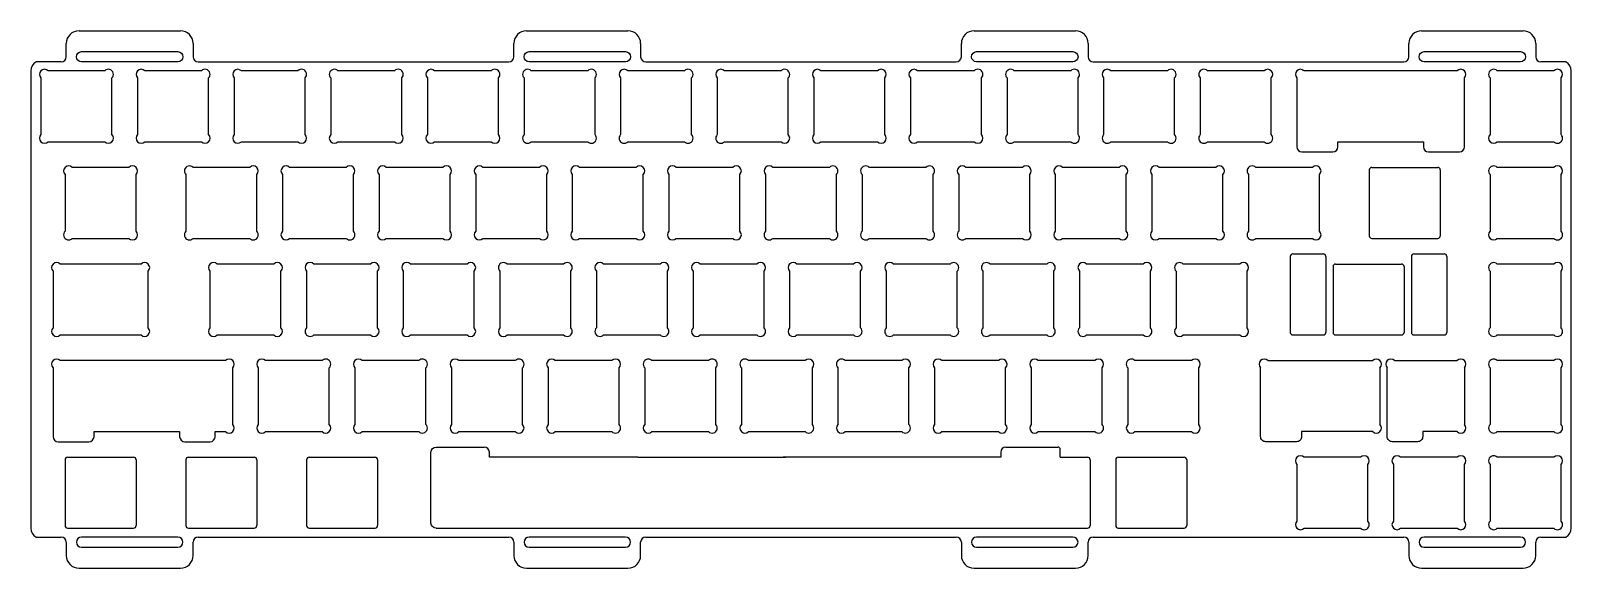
# Model space of a CAD drawing. Header units: millimetres. Extents: x -1757 to 335, y -1425 to 147.
# Drawn here: x 31.7 to 335.4, y 40.7 to 146.7 of the extents above; entities outside this region: 2.
import ezdxf

# ---------------------------------------------------------------- set-up
doc = ezdxf.new("R2010")
doc.units = ezdxf.units.MM
doc.header["$MEASUREMENT"] = 0

msp = doc.modelspace()

# ---------------------------------------------------------------- linework, layer by layer
for p, q in [((41.2, 146.71), (61.2, 146.71)), ((129.45, 146.71), (149.45, 146.71)), ((217.7, 146.71), (237.7, 146.71)), ((305.95, 146.71), (325.95, 146.71)), ((38.7, 141.57), (38.7, 144.21)), ((126.95, 141.6), (126.95, 144.21)), ((215.2, 141.6), (215.2, 144.21)), ((303.45, 141.6), (303.45, 144.21)), ((37.7, 140.57), (32.7, 140.56)), ((64.7, 140.6), (125.95, 140.6)), ((152.95, 140.6), (214.2, 140.6)), ((241.2, 140.6), (302.45, 140.6)), ((334.44, 140.56), (329.44, 140.57)), ((31.7, 138.82), (31.7, 48.62)), ((281.35, 137.41), (281.35, 123.82)), ((312.98, 138.82), (282.76, 138.82)), ((314.4, 123.82), (314.4, 137.41)), ((335.45, 48.62), (335.45, 138.82)), ((289.43, 123.82), (289.43, 124.82)), ((289.43, 124.82), (306.31, 124.82)), ((306.31, 124.82), (306.31, 123.82)), ((282.35, 122.82), (288.43, 122.82)), ((307.31, 122.82), (313.4, 122.82)), ((295.63, 119.27), (295.63, 106.27)), ((296.13, 119.77), (309.13, 119.77)), ((309.63, 119.27), (309.63, 106.27)), ((296.13, 105.77), (309.13, 105.77)), ((53.43, 100.72), (37.49, 100.72)), ((280.05, 102.22), (280.05, 87.22)), ((280.55, 102.72), (286.55, 102.72)), ((287.05, 102.22), (287.05, 87.22)), ((288.99, 100.72), (301.99, 100.72)), ((303.93, 102.22), (303.93, 87.22)), ((304.43, 102.72), (310.43, 102.72)), ((310.93, 102.22), (310.93, 87.22)), ((36.08, 99.31), (36.08, 88.13)), ((54.84, 88.13), (54.84, 99.31)), ((288.49, 100.22), (288.49, 87.22)), ((302.49, 100.22), (302.49, 87.22)), ((37.49, 86.72), (53.43, 86.72)), ((280.55, 86.72), (286.55, 86.72)), ((288.99, 86.72), (301.99, 86.72)), ((304.43, 86.72), (310.43, 86.72)), ((36.08, 80.26), (36.08, 66.67)), ((70.09, 81.67), (37.49, 81.67)), ((71.51, 69.08), (71.51, 80.26)), ((44.16, 66.67), (44.16, 67.67)), ((44.16, 67.67), (61.04, 67.67)), ((61.04, 67.67), (61.04, 66.67)), ((68.04, 66.67), (68.04, 67.67)), ((68.04, 67.67), (70.09, 67.67)), ((37.08, 65.67), (43.16, 65.67)), ((62.04, 65.67), (67.04, 65.67)), ((111.6, 64.62), (121.12, 64.62)), ((38.46, 62.12), (38.46, 49.12)), ((38.96, 62.62), (51.96, 62.62)), ((52.46, 62.12), (52.46, 49.12)), ((62.27, 62.12), (62.27, 49.12)), ((62.77, 62.62), (75.77, 62.62)), ((76.27, 62.12), (76.27, 49.12)), ((86.08, 62.12), (86.08, 49.12)), ((86.58, 62.62), (99.58, 62.62)), ((100.08, 62.12), (100.08, 49.12)), ((167.55, 62.62), (180.55, 62.62)), ((245.63, 62.12), (245.63, 49.12)), ((246.13, 62.62), (259.13, 62.62)), ((259.63, 62.12), (259.63, 49.12)), ((38.96, 48.62), (51.96, 48.62)), ((62.77, 48.62), (75.77, 48.62)), ((86.58, 48.62), (99.58, 48.62)), ((111.6, 48.62), (119.9, 48.62)), ((119.9, 48.62), (239.58, 48.62)), ((246.13, 48.62), (259.13, 48.62)), ((32.7, 46.88), (37.7, 46.87)), ((38.7, 45.87), (38.7, 43.23)), ((63.7, 43.23), (63.7, 45.85)), ((64.7, 46.85), (125.95, 46.85)), ((126.95, 45.85), (126.95, 43.23)), ((151.95, 43.23), (151.95, 45.85)), ((152.95, 46.85), (214.2, 46.85)), ((215.2, 45.85), (215.2, 43.23)), ((240.2, 43.23), (240.2, 45.85)), ((241.2, 46.85), (302.45, 46.85)), ((303.45, 45.85), (303.45, 43.23)), ((328.45, 43.23), (328.45, 45.87)), ((329.44, 46.87), (334.44, 46.88)), ((41.2, 40.73), (61.2, 40.73)), ((129.45, 40.73), (149.45, 40.73)), ((217.7, 40.73), (237.7, 40.73)), ((305.95, 40.73), (325.95, 40.73))]:
    msp.add_line(p, q)
at = {"linetype": 'Continuous'}
for p, q in [((63.7, 144.21), (63.7, 141.6)), ((151.95, 144.21), (151.95, 141.6)), ((240.2, 144.21), (240.2, 141.6)), ((328.45, 144.21), (328.45, 141.57)), ((223.97, 64.62), (234.2, 64.62))]:
    msp.add_line(p, q, dxfattribs=at)
at = {"color": 7, "linetype": 'Continuous', "lineweight": 25}
for p, q in [((234.7, 62.62), (234.7, 64.12)), ((110.6, 49.62), (110.6, 63.62)), ((122.12, 62.62), (122.12, 63.62)), ((151.38, 62.62), (122.12, 62.62)), ((151.38, 62.62), (156.14, 62.62)), ((156.14, 62.62), (180.04, 62.62)), ((222.97, 62.62), (180.04, 62.62)), ((222.97, 63.62), (222.97, 62.62)), ((234.7, 62.62), (240.08, 62.62)), ((240.58, 62.12), (240.58, 49.12)), ((239.58, 48.62), (240.08, 48.62))]:
    msp.add_line(p, q, dxfattribs=at)
for points in [[(41.7, 140.6, -1), (41.7, 142.6), (60.7, 142.6, -1), (60.7, 140.6)], [(129.95, 140.6, -1), (129.95, 142.6), (148.95, 142.6, -1), (148.95, 140.6)], [(218.2, 140.6, -1), (218.2, 142.6), (237.2, 142.6, -1), (237.2, 140.6)], [(306.45, 140.6, -1), (306.45, 142.6), (325.45, 142.6, -1), (325.45, 140.6)], [(41.7, 46.85, 1), (41.7, 44.85), (60.7, 44.85, 1), (60.7, 46.85)], [(129.95, 46.85, 1), (129.95, 44.85), (148.95, 44.85, 1), (148.95, 46.85)], [(218.2, 46.85, 1), (218.2, 44.85), (237.2, 44.85, 1), (237.2, 46.85)], [(306.45, 46.85, 1), (306.45, 44.85), (325.45, 44.85, 1), (325.45, 46.85)]]:
    msp.add_lwpolyline(points, format="xyb", close=True)
at = {"linetype": 'Continuous'}
for points in [[(35.11, 124.82), (46.28, 124.82, 1), (47.7, 126.23), (47.7, 137.41, 1), (46.28, 138.82), (35.11, 138.82, 1), (33.7, 137.41), (33.7, 126.23, 1)], [(54.16, 124.82), (65.33, 124.82, 1), (66.75, 126.23), (66.75, 137.41, 1), (65.33, 138.82), (54.16, 138.82, 1), (52.75, 137.41), (52.75, 126.23, 1)], [(73.21, 124.82), (84.38, 124.82, 1), (85.8, 126.23), (85.8, 137.41, 1), (84.38, 138.82), (73.21, 138.82, 1), (71.8, 137.41), (71.8, 126.23, 1)], [(92.26, 124.82), (103.43, 124.82, 1), (104.85, 126.23), (104.85, 137.41, 1), (103.43, 138.82), (92.26, 138.82, 1), (90.85, 137.41), (90.85, 126.23, 1)], [(111.31, 124.82), (122.48, 124.82, 1), (123.9, 126.23), (123.9, 137.41, 1), (122.48, 138.82), (111.31, 138.82, 1), (109.9, 137.41), (109.9, 126.23, 1)], [(130.36, 124.82), (141.53, 124.82, 1), (142.95, 126.23), (142.95, 137.41, 1), (141.53, 138.82), (130.36, 138.82, 1), (128.95, 137.41), (128.95, 126.23, 1)], [(149.41, 124.82), (160.58, 124.82, 1), (162, 126.23), (162, 137.41, 1), (160.58, 138.82), (149.41, 138.82, 1), (148, 137.41), (148, 126.23, 1)], [(168.46, 124.82), (179.63, 124.82, 1), (181.05, 126.23), (181.05, 137.41, 1), (179.63, 138.82), (168.46, 138.82, 1), (167.05, 137.41), (167.05, 126.23, 1)], [(187.51, 124.82), (198.68, 124.82, 1), (200.1, 126.23), (200.1, 137.41, 1), (198.68, 138.82), (187.51, 138.82, 1), (186.1, 137.41), (186.1, 126.23, 1)], [(206.56, 124.82), (217.73, 124.82, 1), (219.15, 126.23), (219.15, 137.41, 1), (217.73, 138.82), (206.56, 138.82, 1), (205.15, 137.41), (205.15, 126.23, 1)], [(225.61, 124.82), (236.78, 124.82, 1), (238.2, 126.23), (238.2, 137.41, 1), (236.78, 138.82), (225.61, 138.82, 1), (224.2, 137.41), (224.2, 126.23, 1)], [(244.66, 124.82), (255.83, 124.82, 1), (257.25, 126.23), (257.25, 137.41, 1), (255.83, 138.82), (244.66, 138.82, 1), (243.25, 137.41), (243.25, 126.23, 1)], [(263.71, 124.82), (274.88, 124.82, 1), (276.3, 126.23), (276.3, 137.41, 1), (274.88, 138.82), (263.71, 138.82, 1), (262.3, 137.41), (262.3, 126.23, 1)], [(320.86, 124.82), (332.03, 124.82, 1), (333.45, 126.23), (333.45, 137.41, 1), (332.03, 138.82), (320.86, 138.82, 1), (319.45, 137.41), (319.45, 126.23, 1)], [(39.87, 105.77), (51.04, 105.77, 1), (52.46, 107.18), (52.46, 118.36, 1), (51.04, 119.77), (39.87, 119.77, 1), (38.46, 118.36), (38.46, 107.18, 1)], [(63.69, 105.77), (74.86, 105.77, 1), (76.27, 107.18), (76.27, 118.36, 1), (74.86, 119.77), (63.69, 119.77, 1), (62.27, 118.36), (62.27, 107.18, 1)], [(82.74, 105.77), (93.91, 105.77, 1), (95.32, 107.18), (95.32, 118.36, 1), (93.91, 119.77), (82.74, 119.77, 1), (81.32, 118.36), (81.32, 107.18, 1)], [(101.79, 105.77), (112.96, 105.77, 1), (114.37, 107.18), (114.37, 118.36, 1), (112.96, 119.77), (101.79, 119.77, 1), (100.37, 118.36), (100.37, 107.18, 1)], [(120.84, 105.77), (132.01, 105.77, 1), (133.42, 107.18), (133.42, 118.36, 1), (132.01, 119.77), (120.84, 119.77, 1), (119.42, 118.36), (119.42, 107.18, 1)], [(139.89, 105.77), (151.06, 105.77, 1), (152.47, 107.18), (152.47, 118.36, 1), (151.06, 119.77), (139.89, 119.77, 1), (138.47, 118.36), (138.47, 107.18, 1)], [(158.94, 105.77), (170.11, 105.77, 1), (171.52, 107.18), (171.52, 118.36, 1), (170.11, 119.77), (158.94, 119.77, 1), (157.52, 118.36), (157.52, 107.18, 1)], [(177.99, 105.77), (189.16, 105.77, 1), (190.57, 107.18), (190.57, 118.36, 1), (189.16, 119.77), (177.99, 119.77, 1), (176.57, 118.36), (176.57, 107.18, 1)], [(197.04, 105.77), (208.21, 105.77, 1), (209.62, 107.18), (209.62, 118.36, 1), (208.21, 119.77), (197.04, 119.77, 1), (195.62, 118.36), (195.62, 107.18, 1)], [(216.09, 105.77), (227.26, 105.77, 1), (228.67, 107.18), (228.67, 118.36, 1), (227.26, 119.77), (216.09, 119.77, 1), (214.67, 118.36), (214.67, 107.18, 1)], [(235.14, 105.77), (246.31, 105.77, 1), (247.72, 107.18), (247.72, 118.36, 1), (246.31, 119.77), (235.14, 119.77, 1), (233.72, 118.36), (233.72, 107.18, 1)], [(254.19, 105.77), (265.36, 105.77, 1), (266.77, 107.18), (266.77, 118.36, 1), (265.36, 119.77), (254.19, 119.77, 1), (252.77, 118.36), (252.77, 107.18, 1)], [(273.24, 105.77), (284.41, 105.77, 1), (285.82, 107.18), (285.82, 118.36, 1), (284.41, 119.77), (273.24, 119.77, 1), (271.82, 118.36), (271.82, 107.18, 1)], [(320.86, 105.77), (332.03, 105.77, 1), (333.45, 107.18), (333.45, 118.36, 1), (332.03, 119.77), (320.86, 119.77, 1), (319.45, 118.36), (319.45, 107.18, 1)], [(68.45, 86.72), (79.62, 86.72, 1), (81.03, 88.13), (81.03, 99.31, 1), (79.62, 100.72), (68.45, 100.72, 1), (67.03, 99.31), (67.03, 88.13, 1)], [(87.5, 86.72), (98.67, 86.72, 1), (100.08, 88.13), (100.08, 99.31, 1), (98.67, 100.72), (87.5, 100.72, 1), (86.08, 99.31), (86.08, 88.13, 1)], [(106.55, 86.72), (117.72, 86.72, 1), (119.13, 88.13), (119.13, 99.31, 1), (117.72, 100.72), (106.55, 100.72, 1), (105.13, 99.31), (105.13, 88.13, 1)], [(125.6, 86.72), (136.77, 86.72, 1), (138.18, 88.13), (138.18, 99.31, 1), (136.77, 100.72), (125.6, 100.72, 1), (124.18, 99.31), (124.18, 88.13, 1)], [(144.65, 86.72), (155.82, 86.72, 1), (157.23, 88.13), (157.23, 99.31, 1), (155.82, 100.72), (144.65, 100.72, 1), (143.23, 99.31), (143.23, 88.13, 1)], [(163.7, 86.72), (174.87, 86.72, 1), (176.28, 88.13), (176.28, 99.31, 1), (174.87, 100.72), (163.7, 100.72, 1), (162.28, 99.31), (162.28, 88.13, 1)], [(182.75, 86.72), (193.92, 86.72, 1), (195.33, 88.13), (195.33, 99.31, 1), (193.92, 100.72), (182.75, 100.72, 1), (181.33, 99.31), (181.33, 88.13, 1)], [(201.8, 86.72), (212.97, 86.72, 1), (214.38, 88.13), (214.38, 99.31, 1), (212.97, 100.72), (201.8, 100.72, 1), (200.38, 99.31), (200.38, 88.13, 1)], [(220.85, 86.72), (232.02, 86.72, 1), (233.43, 88.13), (233.43, 99.31, 1), (232.02, 100.72), (220.85, 100.72, 1), (219.43, 99.31), (219.43, 88.13, 1)], [(239.9, 86.72), (251.07, 86.72, 1), (252.48, 88.13), (252.48, 99.31, 1), (251.07, 100.72), (239.9, 100.72, 1), (238.48, 99.31), (238.48, 88.13, 1)], [(258.95, 86.72), (270.12, 86.72, 1), (271.53, 88.13), (271.53, 99.31, 1), (270.12, 100.72), (258.95, 100.72, 1), (257.53, 99.31), (257.53, 88.13, 1)], [(320.86, 86.72), (332.03, 86.72, 1), (333.45, 88.13), (333.45, 99.31, 1), (332.03, 100.72), (320.86, 100.72, 1), (319.45, 99.31), (319.45, 88.13, 1)], [(77.97, 67.67), (89.14, 67.67, 1), (90.56, 69.08), (90.56, 80.26, 1), (89.14, 81.67), (77.97, 81.67, 1), (76.56, 80.26), (76.56, 69.08, 1)], [(97.02, 67.67), (108.19, 67.67, 1), (109.61, 69.08), (109.61, 80.26, 1), (108.19, 81.67), (97.02, 81.67, 1), (95.61, 80.26), (95.61, 69.08, 1)], [(116.07, 67.67), (127.24, 67.67, 1), (128.66, 69.08), (128.66, 80.26, 1), (127.24, 81.67), (116.07, 81.67, 1), (114.66, 80.26), (114.66, 69.08, 1)], [(135.12, 67.67), (146.29, 67.67, 1), (147.71, 69.08), (147.71, 80.26, 1), (146.29, 81.67), (135.12, 81.67, 1), (133.71, 80.26), (133.71, 69.08, 1)], [(154.17, 67.67), (165.34, 67.67, 1), (166.76, 69.08), (166.76, 80.26, 1), (165.34, 81.67), (154.17, 81.67, 1), (152.76, 80.26), (152.76, 69.08, 1)], [(173.22, 67.67), (184.39, 67.67, 1), (185.81, 69.08), (185.81, 80.26, 1), (184.39, 81.67), (173.22, 81.67, 1), (171.81, 80.26), (171.81, 69.08, 1)], [(192.27, 67.67), (203.44, 67.67, 1), (204.86, 69.08), (204.86, 80.26, 1), (203.44, 81.67), (192.27, 81.67, 1), (190.86, 80.26), (190.86, 69.08, 1)], [(211.32, 67.67), (222.49, 67.67, 1), (223.91, 69.08), (223.91, 80.26, 1), (222.49, 81.67), (211.32, 81.67, 1), (209.91, 80.26), (209.91, 69.08, 1)], [(230.37, 67.67), (241.54, 67.67, 1), (242.96, 69.08), (242.96, 80.26, 1), (241.54, 81.67), (230.37, 81.67, 1), (228.96, 80.26), (228.96, 69.08, 1)], [(249.42, 67.67), (260.59, 67.67, 1), (262.01, 69.08), (262.01, 80.26, 1), (260.59, 81.67), (249.42, 81.67, 1), (248.01, 80.26), (248.01, 69.08, 1)], [(320.86, 67.67), (332.03, 67.67, 1), (333.45, 69.08), (333.45, 80.26, 1), (332.03, 81.67), (320.86, 81.67, 1), (319.45, 80.26), (319.45, 69.08, 1)], [(282.76, 48.62), (293.93, 48.62, 1), (295.35, 50.03), (295.35, 61.21, 1), (293.93, 62.62), (282.76, 62.62, 1), (281.35, 61.21), (281.35, 50.03, 1)], [(301.81, 48.62), (312.98, 48.62, 1), (314.4, 50.03), (314.4, 61.21, 1), (312.98, 62.62), (301.81, 62.62, 1), (300.4, 61.21), (300.4, 50.03, 1)], [(320.86, 48.62), (332.03, 48.62, 1), (333.45, 50.03), (333.45, 61.21, 1), (332.03, 62.62), (320.86, 62.62, 1), (319.45, 61.21), (319.45, 50.03, 1)]]:
    msp.add_lwpolyline(points, format="xyb", close=True, dxfattribs=at)
for points in [[(274.2, 81.67), (274.2, 81.67), (274.2, 81.67)], [(275.62, 81.67), (296.31, 81.67)], [(297.73, 80.26), (297.73, 69.08)], [(299.17, 67.67), (299.17, 80.26)], [(300.58, 81.67), (312.98, 81.67)], [(314.4, 80.26), (314.4, 69.08)], [(296.31, 67.67), (284.72, 67.67)]]:
    msp.add_lwpolyline(points)
for points in [[(284.72, 67.67), (282.29, 67.67), (282.29, 66.67, -0.414214), (281.29, 65.67), (275.2, 65.67, -0.414214), (274.2, 66.67), (274.2, 80.26)], [(312.98, 67.67), (306.17, 67.67), (306.17, 66.67, -0.414214), (305.17, 65.67), (300.17, 65.67, -0.414214), (299.17, 66.67), (299.17, 67.67)]]:
    msp.add_lwpolyline(points, format="xyb")
for points in [[(-1757.25, -1424.76), (-1757.25, -1424.76)], [(-1740.58, -1424.76), (-1740.58, -1424.76)]]:
    msp.add_lwpolyline(points, close=True)
for centre, radius, start, end in [((41.2, 144.21), 2.5, 90, 180), ((61.2, 144.21), 2.5, 0, 90), ((129.45, 144.21), 2.5, 90, 180), ((149.45, 144.21), 2.5, 360, 90), ((217.7, 144.21), 2.5, 90, 180), ((237.7, 144.21), 2.5, 0, 90), ((305.95, 144.21), 2.5, 90, 180), ((325.95, 144.21), 2.5, 0, 90), ((33.7, 138.82), 2, 119.8071, 180), ((37.7, 141.57), 1, 270.1334, 0), ((125.95, 141.6), 1, 270, 0), ((214.2, 141.6), 1, 270, 0), ((302.45, 141.6), 1, 270, 0), ((333.45, 138.82), 2, 360, 60.1929), ((282.35, 123.82), 1, 180, 270), ((288.43, 123.82), 1, 270, 360), ((307.31, 123.82), 1, 180, 270), ((313.4, 123.82), 1, 270, 0), ((296.13, 119.27), 0.5, 90, 180), ((309.13, 119.27), 0.5, 0, 90), ((296.13, 106.27), 0.5, 180, 270), ((309.13, 106.27), 0.5, 270, 0), ((280.55, 102.22), 0.5, 90, 180), ((286.55, 102.22), 0.5, 0, 90), ((288.99, 100.22), 0.5, 90, 180), ((301.99, 100.22), 0.5, 0, 90), ((304.43, 102.22), 0.5, 90, 180), ((310.43, 102.22), 0.5, 0, 90), ((280.55, 87.22), 0.5, 180, 270), ((286.55, 87.22), 0.5, 270, 0), ((288.99, 87.22), 0.5, 180, 270), ((301.99, 87.22), 0.5, 270, 0), ((304.43, 87.22), 0.5, 180, 270), ((310.43, 87.22), 0.5, 270, 0), ((37.08, 66.67), 1, 180, 270), ((43.16, 66.67), 1, 270, 360), ((62.04, 66.67), 1, 180, 270), ((67.04, 66.67), 1, 270, 0), ((234.2, 64.12), 0.5, 0, 90), ((38.96, 62.12), 0.5, 90, 180), ((51.96, 62.12), 0.5, 0, 90), ((62.77, 62.12), 0.5, 90, 180), ((75.77, 62.12), 0.5, 0, 90), ((86.58, 62.12), 0.5, 90, 180), ((99.58, 62.12), 0.5, 0, 90), ((246.13, 62.12), 0.5, 90, 180), ((259.13, 62.12), 0.5, 0, 90), ((33.7, 48.62), 2, 180, 240.1929), ((38.96, 49.12), 0.5, 180, 270), ((51.96, 49.12), 0.5, 270, 0), ((62.77, 49.12), 0.5, 180, 270), ((75.77, 49.12), 0.5, 270, 0), ((86.58, 49.12), 0.5, 180, 270), ((99.58, 49.12), 0.5, 270, 0), ((246.13, 49.12), 0.5, 180, 270), ((259.13, 49.12), 0.5, 270, 0), ((333.45, 48.62), 2, 299.8071, 360), ((37.7, 45.87), 1, 360, 89.8666), ((64.7, 45.85), 1, 90, 180), ((125.95, 45.85), 1, 0, 90), ((152.95, 45.85), 1, 90, 180), ((214.2, 45.85), 1, 0, 90), ((241.2, 45.85), 1, 90, 180), ((302.45, 45.85), 1, 0, 90), ((329.45, 45.87), 1, 90.1334, 180), ((41.2, 43.23), 2.5, 180, 270), ((61.2, 43.23), 2.5, 270, 0), ((129.45, 43.23), 2.5, 180, 270), ((149.45, 43.23), 2.5, 270, 0), ((217.7, 43.23), 2.5, 180, 270), ((237.7, 43.23), 2.5, 270, 0), ((305.95, 43.23), 2.5, 180, 270), ((325.95, 43.23), 2.5, 270, 0)]:
    msp.add_arc(centre, radius, start, end)
for centre, start, end in [((64.7, 141.6), 180, 270), ((152.95, 141.6), 180, 270), ((241.2, 141.6), 180, 270), ((329.45, 141.57), 180, 269.8666), ((282.05, 138.11), 45, 225), ((313.69, 138.11), 315, 135), ((36.78, 100.01), 45, 225), ((54.14, 100.01), 315, 135), ((36.78, 87.43), 135, 315), ((54.14, 87.43), 225, 45), ((36.79, 80.96), 45, 225), ((70.8, 80.96), 315, 135), ((274.91, 80.96), 45.002, 225), ((297.02, 80.96), 315, 134.9999), ((299.87, 80.96), 45, 225), ((313.69, 80.96), 315, 135), ((70.8, 68.38), 225, 45), ((297.02, 68.38), 225, 45), ((313.69, 68.38), 225, 45)]:
    msp.add_arc(centre, 1, start, end, dxfattribs=at)
at = {"color": 7, "linetype": 'Continuous', "lineweight": 25}
for centre, radius, start, end in [((121.12, 63.62), 1, 0, 90), ((223.97, 63.62), 1, 90, 180), ((240.08, 62.12), 0.5, 0, 90), ((240.08, 49.12), 0.5, 270, 0)]:
    msp.add_arc(centre, radius, start, end, dxfattribs=at)
for points in [[(110.6, 63.62), (110.6, 64.15), (111.07, 64.62), (111.6, 64.62)], [(111.6, 48.62), (111.09, 48.62), (110.6, 49.11), (110.6, 49.62)]]:
    msp.add_open_spline(points, degree=3, dxfattribs=at)

doc.saveas('drawing.dxf')
